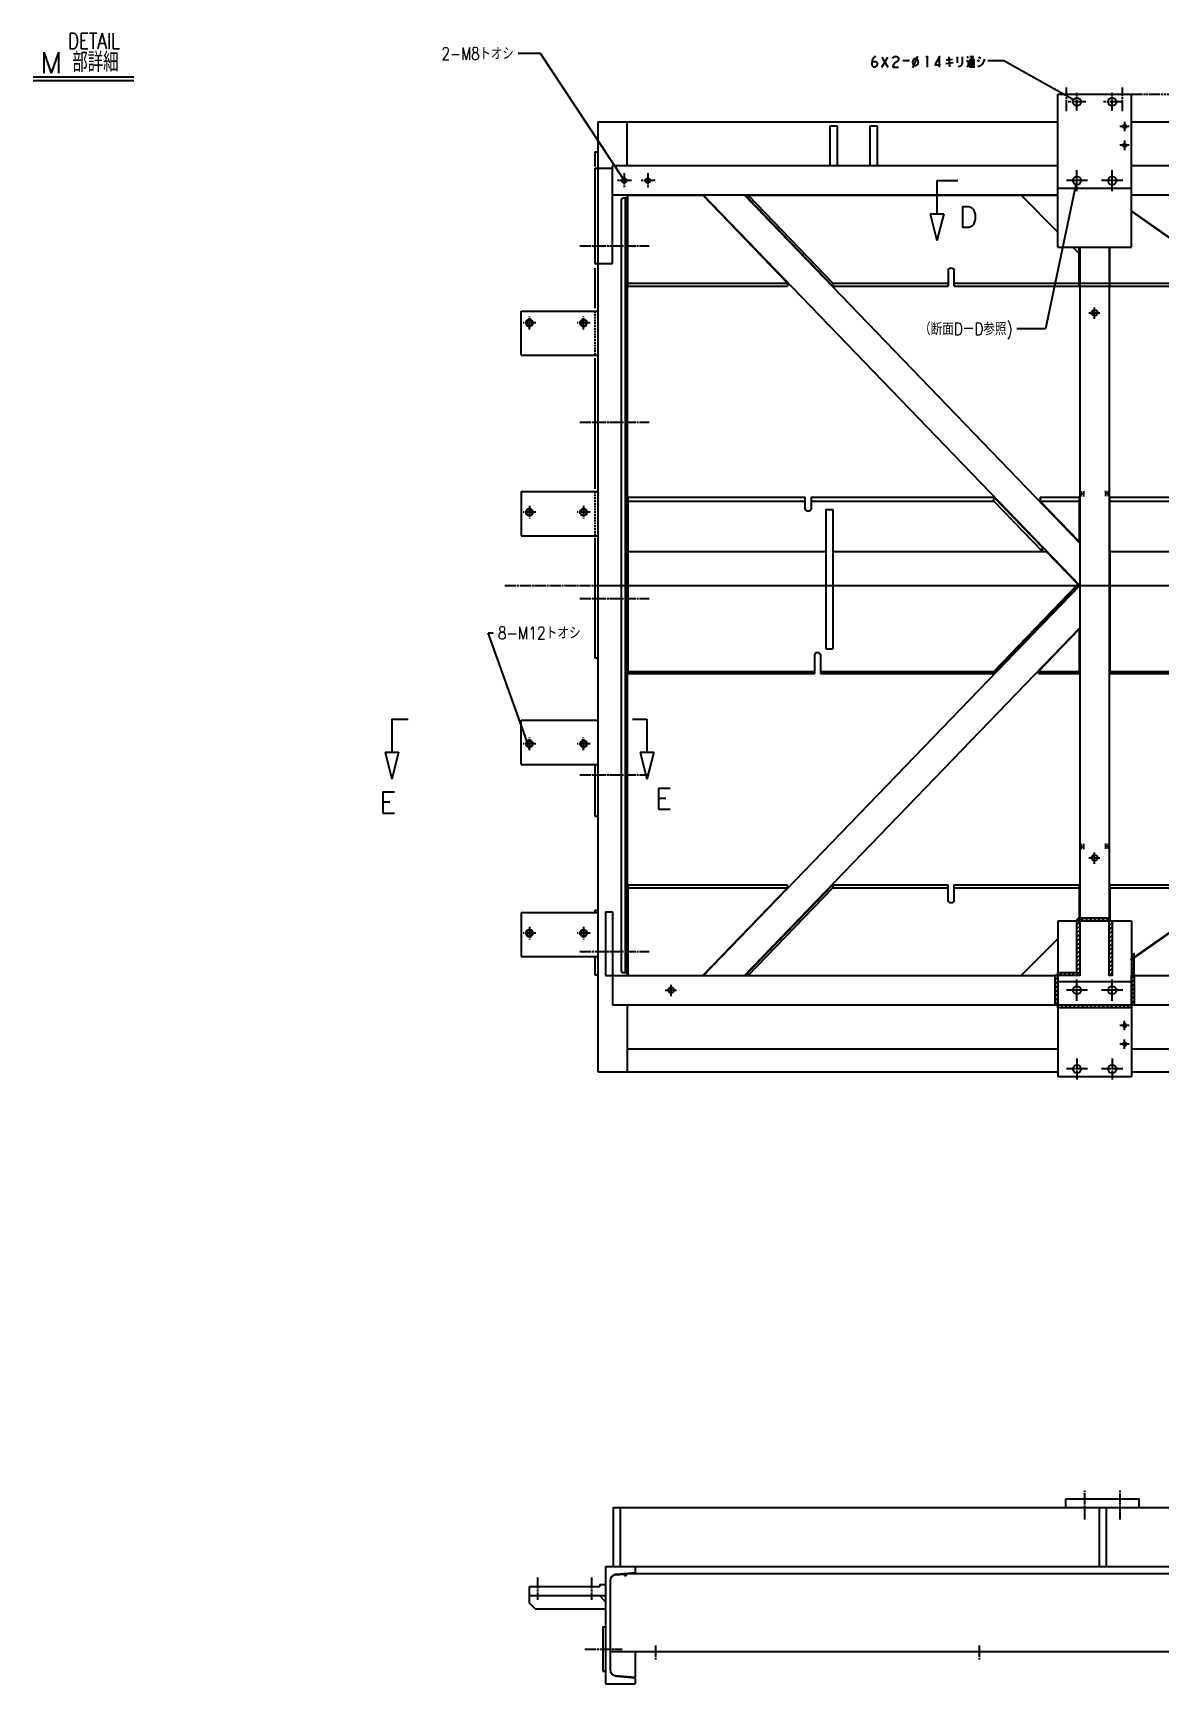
# Model space of a CAD drawing. Header units: inches. Extents: x -3309 to 2472, y -3154 to 2252.
# Drawn here: x -3102 to -1186, y -3149 to -340 of the extents above; entities that cross this region are included whole.
import ezdxf
from ezdxf.enums import TextEntityAlignment as Align

# ---------------------------------------------------------------- set-up
doc = ezdxf.new("R2010")
doc.units = ezdxf.units.IN
doc.header["$MEASUREMENT"] = 0
for name, pattern in [('CENTERLINE', [25.4, 19.05, -1.5875, 3.175, -1.5875]), ('DASHED', [4.7625, 3.175, -1.5875]), ('PHANTOM', [30.1625, 19.05, -1.5875, 3.175, -1.5875, 3.175, -1.5875]), ('SOLID', [0])]:
    doc.linetypes.add(name, pattern=pattern)
for name, color, linetype in [('0$C$L0$V_DRAWING', 7, 'SOLID'), ('0$C$L0$V_PV', 7, 'SOLID'), ('Layer11$C$L11$V_DRAWING', 52, 'SOLID'), ('Layer11$C$L11$V_PV', 52, 'SOLID'), ('Layer12$C$L12$V_PV', 52, 'SOLID'), ('Layer13$C$L13$V_PV', 52, 'SOLID'), ('Layer14$C$L14$V_PV', 52, 'SOLID'), ('Layer21$C$L21$V_DRAWING', 2, 'SOLID'), ('Layer21$C$L21$V_PV', 2, 'SOLID'), ('Layer8$C$L8$V_DRAWING', 40, 'SOLID'), ('Layer8$C$L8$V_PV', 40, 'SOLID'), ('Layer9$C$L9$V_PV', 254, 'SOLID')]:
    doc.layers.add(name, color=color, linetype=linetype)
doc.styles.add('CADRASTD', font='txt', dxfattribs={"bigfont": 'bigfont'})
doc.dimstyles.new('DIM3', dxfattribs={"dimtxt": 0.156, "dimasz": 2, "dimexe": 0, "dimexo": 0, "dimgap": 0.078, "dimtad": 3, "dimzin": 0, "dimdsep": 46, "dimtxsty": 'CADRASTD', "dimblk": 'CADRA_ARROW22_5OPEN', "dimblk1": 'CADRA_ARROW22_5OPEN', "dimblk2": 'CADRA_ARROW22_5OPEN', "dimcen": 0.09, "dimaunit": 1, "dimadec": 17154, "dimazin": 0, "dimtfac": 1, "dimtofl": 0, "dimtmove": 0, "dimatfit": 3, "dimldrblk": 'CADRA_ARROW22_5OPEN', "dimfxl": 1, "dimtolj": 1, "dimtzin": 0, "dimarcsym": 0})

# ---------------------------------------------------------------- blocks, each defined once
blk = doc.blocks.new('BLOCK16')
at = {"layer": '0$C$L0$V_DRAWING'}
for p in [(0, 0), (1, 0)]:
    blk.add_point(p, dxfattribs=at)
at = {"layer": 'Layer12$C$L12$V_PV', "linetype": 'DASHED'}
for p, q in [((0, 4), (12, 4)), ((12, 3), (19.6, 3)), ((12, 2.4), (19.6, 2.4)), ((0, -4), (12, -4)), ((12, -2.4), (19.6, -2.4)), ((12, -3), (19.6, -3))]:
    blk.add_line(p, q, dxfattribs=at)
at = {"layer": 'Layer13$C$L13$V_PV', "linetype": 'CENTERLINE'}
blk.add_line((0, 0), (19.6, 0), dxfattribs=at)
blk = doc.blocks.new('BLOCK15')
at = {"layer": '0$C$L0$V_DRAWING'}
for p in [(0, 0), (1, 0)]:
    blk.add_point(p, dxfattribs=at)
at = {"layer": 'Layer12$C$L12$V_PV', "linetype": 'DASHED'}
for p, q in [((-1045, 446.9), (-1037.4, 446.9)), ((-1045, 446.3), (-1037.4, 446.3)), ((-1045, 441.5), (-1037.4, 441.5)), ((-1045, 440.9), (-1037.4, 440.9)), ((-995, 446.9), (-1002.6, 446.9)), ((-995, 446.3), (-1002.6, 446.3)), ((-995, 441.5), (-1002.6, 441.5)), ((-995, 440.9), (-1002.6, 440.9)), ((485, 446.9), (477.4, 446.9)), ((485, 446.3), (477.4, 446.3)), ((485, 441.5), (477.4, 441.5)), ((485, 440.9), (477.4, 440.9)), ((-1045, -153.1), (-1037.4, -153.1)), ((-1045, -153.7), (-1037.4, -153.7)), ((-1045, -158.5), (-1037.4, -158.5)), ((-1045, -159.1), (-1037.4, -159.1)), ((-995, -153.1), (-1002.6, -153.1)), ((-995, -153.7), (-1002.6, -153.7)), ((-995, -158.5), (-1002.6, -158.5)), ((-995, -159.1), (-1002.6, -159.1)), ((485, -153.1), (477.4, -153.1)), ((485, -153.7), (477.4, -153.7)), ((485, -158.5), (477.4, -158.5)), ((485, -159.1), (477.4, -159.1))]:
    blk.add_line(p, q, dxfattribs=at)
at = {"layer": 'Layer13$C$L13$V_PV', "linetype": 'CENTERLINE'}
for p, q in [((-1045, 443.9), (-1037.4, 443.9)), ((-995, 443.9), (-1002.6, 443.9)), ((485, 443.9), (477.4, 443.9)), ((-1045, -156.1), (-1037.4, -156.1)), ((-995, -156.1), (-1002.6, -156.1)), ((485, -156.1), (477.4, -156.1))]:
    blk.add_line(p, q, dxfattribs=at)
at = {"layer": '0$C$L0$V_DRAWING'}
for p in [(-62, 443.9), (-62, -156.1)]:
    blk.add_blockref('BLOCK16', p, dxfattribs=at)
at = {"layer": '0$C$L0$V_DRAWING', "rotation": 180.0000000000004}
for p in [(12, 443.9), (12, -156.1)]:
    blk.add_blockref('BLOCK16', p, dxfattribs=at)
at = {"layer": '0$C$L0$V_DRAWING', "yscale": -1}
for p in [(423, 443.9), (423, -156.1)]:
    blk.add_blockref('BLOCK16', p, dxfattribs=at)
blk = doc.blocks.new('BLOCK26')
at = {"layer": '0$C$L0$V_DRAWING', "color": 2}
for p, q in [((544.9, 1199.3), (544.9, 1172.7)), ((554.9, 1172.7), (554.9, 1199.3)), ((318, 813.6), (318, 782.1)), ((328, 782.1), (328, 813.6)), ((302, 533.5), (302, 513.5)), ((312, 513.5), (312, 533.5)), ((545, 127.7), (545, 154.3)), ((555, 154.3), (555, 127.7))]:
    blk.add_line(p, q, dxfattribs=at)
for points in [[(302, 533.5), (302.1, 534.1), (302.4, 534.8), (302.8, 535.3), (303.5, 535.8), (304.2, 536.3), (305.1, 536.6), (306, 536.8), (307, 536.8)], [(307, 536.8), (308, 536.8), (308.9, 536.6), (309.8, 536.3), (310.5, 535.8), (311.2, 535.3), (311.6, 534.8), (311.9, 534.1), (312, 533.5)]]:
    blk.add_lwpolyline(points, dxfattribs=at)
for centre, radius, start, end in [((549.5, 1198.9), 4.63, 85.1503, 174.1449), ((550.3, 1198.9), 4.63, 5.8523, 94.8525), ((322.8, 782.4), 4.78, 183.0695, 272.7741), ((323.2, 782.4), 4.78, 267.2273, 356.9277), ((549.6, 128.1), 4.63, 185.8558, 274.848), ((550.4, 128.1), 4.63, 265.1491, 354.147)]:
    blk.add_arc(centre, radius, start, end, dxfattribs=at)
at = {"layer": '0$C$L0$V_DRAWING'}
blk.add_point((0, 0), dxfattribs=at)
blk.add_point((0, 0), dxfattribs=at)
blk = doc.blocks.new('BLOCK27')
at = {"layer": 'Layer13$C$L13$V_PV', "color": 52, "linetype": 'CENTERLINE'}
blk.add_line((-2348.6, 0), (839.6, 0), dxfattribs=at)
at = {"layer": 'Layer21$C$L21$V_DRAWING'}
for p, q in [((-2310, 655.5), (-2310, -655.5)), ((-2300, 658.5), (-2307, 658.5)), ((-2303.2, 658.5), (-2303.2, -658.5)), ((-2300, 663.5), (-2300, 143.3)), ((-2300, 658.5), (-2300, -658.5)), ((-2299, 663.5), (-2171.4, 663.5)), ((-2299, 509.2), (-2299, 663.5)), ((-2171.4, 663.5), (-2027.5, 514.3)), ((-2094.3, 663.5), (-2094.3, 658.5)), ((-2094.3, 663.5), (-1950.4, 514.3)), ((-2094.3, 663.5), (-1567.5, 663.5)), ((-2094.3, 658.5), (-1950.3, 509.2)), ((-1440.7, 634.7), (-1269.2, 514.3)), ((-1531, 509.2), (-1531, 575.5)), ((-1479, 509.2), (-1479, 575.5)), ((-2299, 514.3), (-2027.5, 514.3)), ((-2299, 509.2), (-2027.5, 509.2)), ((-2027.5, 514.3), (-2027.5, 509.2)), ((-1950.4, 514.3), (-1754, 514.3)), ((-1950.3, 509.2), (-1950.4, 514.3)), ((-1950.3, 509.2), (-1754, 509.2)), ((-1744, 514.3), (-883, 514.3)), ((-1744, 514.3), (-1531, 514.3)), ((-1744, 509.2), (-883, 509.2)), ((-1744, 509.2), (-1531, 509.2)), ((-1479, 514.3), (-1269.2, 514.3)), ((-1479, 509.2), (-1269.2, 509.2)), ((-2299, 150), (-1997, 150)), ((-2299, 150), (-2299, -150.1)), ((-2299, 143.3), (-1997, 143.3)), ((-1987, 150), (-1676.1, 150)), ((-1987, 143.3), (-1676.1, 143.3)), ((-1676.1, 143.3), (-1676.1, 150)), ((-1593.6, 64.5), (-1676.1, 150)), ((-1593.6, 57.8), (-1676.1, 143.3)), ((-1597.4, 150), (-1531, 150)), ((-1597.4, 150), (-1597.4, 143.3)), ((-1597.4, 143.3), (-1531, 143.3)), ((-1531, 74.5), (-1597.4, 143.3)), ((-1531, 150), (-1531, 74.5)), ((-1479, 150), (-1136, 150)), ((-1479, 57.8), (-1479, 150)), ((-1479, 143.3), (-1136, 143.3)), ((-1962, 128.9), (-1950, 128.9)), ((-1962, 128.9), (-1962, -108.1)), ((-1950, 128.9), (-1950, -108.1)), ((-2299, 57.8), (-1962, 57.8)), ((-1950, 57.8), (-1587.1, 57.8)), ((-1593.6, 57.8), (-1593.6, 64.5)), ((-1533.3, 1.9), (-1587.1, 57.8)), ((-1480, 57.8), (-1480, -150.1)), ((-1479, 57.8), (-1479, -150.1)), ((-1479, 57.8), (-1110, 57.8)), ((-1676.2, -146.2), (-1533.3, 1.9)), ((-1533.3, -1.9), (-1533.3, 1.9)), ((-1676.2, -150.1), (-1533.3, -1.9)), ((-1600.2, -146.2), (-1531, -74.5)), ((-1531, -74.5), (-1531, -150.1)), ((-1962, -108.1), (-1950, -108.1)), ((-2299, -146.2), (-1981, -146.2)), ((-2299, -150.1), (-1981, -150.1)), ((-1971, -146.2), (-1676.2, -146.2)), ((-1971, -150.1), (-1676.2, -150.1)), ((-1676.2, -146.2), (-1676.2, -150.1)), ((-1600.2, -146.2), (-1531, -146.2)), ((-1600.2, -150.1), (-1600.2, -146.2)), ((-1600.2, -150.1), (-1531, -150.1)), ((-1479, -146.2), (-1120.2, -146.2)), ((-1479, -150.1), (-1120.2, -150.1)), ((-2299, -509.2), (-2027.5, -509.2)), ((-2299, -509.2), (-2299, -663.5)), ((-2299, -514.3), (-2027.5, -514.3)), ((-2171.4, -663.5), (-2027.5, -514.3)), ((-2094.3, -658.5), (-1950.3, -509.2)), ((-2094.3, -663.5), (-1950.4, -514.3)), ((-2027.5, -514.3), (-2027.5, -509.2)), ((-1950.3, -509.2), (-1950.4, -514.3)), ((-1950.4, -514.3), (-1754.1, -514.3)), ((-1950.3, -509.2), (-1754.1, -509.2)), ((-1744.1, -509.2), (-1531, -509.2)), ((-1744.1, -514.3), (-1531, -514.3)), ((-1531, -509.2), (-1531, -570.5)), ((-1479, -509.2), (-1269.2, -509.2)), ((-1479, -509.2), (-1479, -570.5)), ((-1479, -514.3), (-1269.2, -514.3)), ((-1443.8, -636.8), (-1269.2, -514.3)), ((-2307, -658.5), (-2300, -658.5)), ((-2299, -663.5), (-2171.4, -663.5)), ((-2094.3, -663.5), (-2094.3, -658.5)), ((-2094.3, -663.5), (-1567.5, -663.5))]:
    blk.add_line(p, q, dxfattribs=at)
for centre, start, end in [((-2307, 655.5), 90, 180), ((-2307, -655.5), 180, 270)]:
    blk.add_arc(centre, 3, start, end, dxfattribs=at)
blk = doc.blocks.new('BLOCK34')
at = {"layer": '0$C$L0$V_DRAWING', "color": 4}
blk.add_point((0, 0), dxfattribs=at)
blk.add_point((0, 0), dxfattribs=at)
blk.add_point((0, 0), dxfattribs=at)
blk.add_point((0, 0), dxfattribs=at)
blk.add_point((0, 0), dxfattribs=at)
blk.add_point((0, 0), dxfattribs=at)
blk.add_point((0, 0), dxfattribs=at)
blk.add_point((0, 0), dxfattribs=at)
at = {"layer": 'Layer11$C$L11$V_DRAWING', "color": 4}
blk.add_circle((0, 0), 3, dxfattribs=at)
at = {"layer": 'Layer13$C$L13$V_PV', "color": 4, "linetype": 'CENTERLINE'}
for p, q in [((8, 0), (-8, 0)), ((0, 8), (0, -8))]:
    blk.add_line(p, q, dxfattribs=at)
at = {"layer": 'Layer21$C$L21$V_DRAWING', "color": 4}
blk.add_circle((0, 0), 2.4, dxfattribs=at)
blk = doc.blocks.new('BLOCK59')
at = {"layer": '0$C$L0$V_DRAWING'}
blk.add_point((0, 0), dxfattribs=at)
blk.add_point((0, 0), dxfattribs=at)
blk.add_point((0, 0), dxfattribs=at)
blk.add_point((0, 0), dxfattribs=at)
blk.add_point((0, 0), dxfattribs=at)
blk.add_point((0, 0), dxfattribs=at)
at = {"layer": 'Layer11$C$L11$V_DRAWING', "color": 52}
blk.add_circle((0, 0), 6, dxfattribs=at)
at = {"layer": 'Layer13$C$L13$V_PV', "color": 52, "linetype": 'CENTERLINE'}
for p, q in [((11, 0), (-11, 0)), ((0, 11), (0, -11))]:
    blk.add_line(p, q, dxfattribs=at)
at = {"layer": 'Layer21$C$L21$V_DRAWING'}
blk.add_circle((0, 0), 5.05, dxfattribs=at)
blk = doc.blocks.new('BLOCK60')
at = {"layer": '0$C$L0$V_DRAWING'}
blk.add_point((0, 0), dxfattribs=at)
blk.add_point((0, 0), dxfattribs=at)
blk.add_point((0, 0), dxfattribs=at)
blk.add_point((0, 0), dxfattribs=at)
blk.add_point((0, 0), dxfattribs=at)
blk.add_point((0, 0), dxfattribs=at)
blk.add_point((0, 0), dxfattribs=at)
blk.add_point((0, 0), dxfattribs=at)
at = {"layer": 'Layer11$C$L11$V_DRAWING', "color": 52}
blk.add_circle((0, 0), 4, dxfattribs=at)
at = {"layer": 'Layer13$C$L13$V_PV', "color": 52, "linetype": 'CENTERLINE'}
for p, q in [((12.5, 0), (-12.5, 0)), ((0, 12.5), (0, -12.5))]:
    blk.add_line(p, q, dxfattribs=at)
at = {"layer": 'Layer21$C$L21$V_DRAWING'}
blk.add_circle((0, 0), 3.4, dxfattribs=at)
blk = doc.blocks.new('CADRA_PFIG_SECTION_ARROW')
at = {"linetype": 'SOLID'}
blk.add_line((0, 0), (0.37, 0), dxfattribs=at)
blk = doc.blocks.new('CADRA_PFIG_SECTION_ARROWHEAD')
at = {"linetype": 'SOLID'}
for p, q in [((0, 0.075), (0.3, 0)), ((0, -0.075), (0, 0.075)), ((0, -0.075), (0.3, 0))]:
    blk.add_line(p, q, dxfattribs=at)
blk = doc.blocks.new('CADRA_ARROW22_5OPEN')
at = {"layer": 'Layer9$C$L9$V_PV', "color": 7}
for q in [(-1, 0.2), (-1, -0.2), (-1, 0)]:
    blk.add_line((0, 0), q, dxfattribs=at)
blk = doc.blocks.new('TAB171_SYM003')
at = {"layer": 'Layer11$C$L11$V_DRAWING'}
for p, q in [((0, 1), (28.61, 1)), ((0, 0), (28.61, 0))]:
    blk.add_line(p, q, dxfattribs=at)
at = {"layer": 'Layer8$C$L8$V_DRAWING', "style": 'CADRASTD'}
for s, height, width, p, p2 in [('DETAIL', 4.5, 0.571429, (9.89, 8.91), (24.67, 8.91)), ('部詳細', 5.5, 0.6763, (11.1, 2.41), (24.25, 2.41))]:
    blk.add_text(s, height=height, dxfattribs=dict(at, width=width)).set_placement(p, p2, align=Align.FIT)

msp = doc.modelspace()

# ---------------------------------------------------------------- linework, layer by layer
at = {"layer": 'Layer11$C$L11$V_PV'}
for p, q in [((-2239, -375.4), (-2276.8, -375.4)), ((-1451.4, -387.8), (-1478.3, -387.8)), ((-1380.2, -843.9), (-1428.8, -843.9)), ((-2328.3, -1360.8), (-2319.3, -1360.8)), ((-1326.8, -1857.1), (-1321.8, -1852.1)), ((-1320.1, -1850.5), (-1315.1, -1845.5)), ((-1313.1, -1850.5), (-1308.1, -1845.5)), ((-1306, -1850.5), (-1301, -1845.5)), ((-1298.9, -1850.5), (-1293.9, -1845.5)), ((-1291.9, -1850.5), (-1286.9, -1845.5)), ((-1284.8, -1850.5), (-1279.8, -1845.5)), ((-1277.7, -1850.5), (-1272.7, -1845.5)), ((-1271.8, -1851.6), (-1270.6, -1850.5)), ((-1326.8, -1864.2), (-1321.8, -1859.2)), ((-1326.8, -1871.2), (-1321.8, -1866.2)), ((-1326.8, -1878.3), (-1321.8, -1873.3)), ((-1326.8, -1885.4), (-1321.8, -1880.4)), ((-1271.8, -1858.7), (-1266.8, -1853.7)), ((-1271.8, -1865.7), (-1266.8, -1860.7)), ((-1271.8, -1872.8), (-1266.8, -1867.8)), ((-1271.8, -1879.9), (-1266.8, -1874.9)), ((-1326.8, -1892.4), (-1321.8, -1887.4)), ((-1326.8, -1899.5), (-1321.8, -1894.5)), ((-1326.8, -1906.6), (-1321.8, -1901.6)), ((-1326.8, -1913.7), (-1321.8, -1908.7)), ((-1271.8, -1886.9), (-1266.8, -1881.9)), ((-1271.8, -1894), (-1266.8, -1889)), ((-1271.8, -1901.1), (-1266.8, -1896.1)), ((-1271.8, -1908.2), (-1266.8, -1903.2)), ((-1234.3, -1913.1), (-1229.3, -1908.1)), ((-1328.3, -1943.5), (-1321.8, -1936.9)), ((-1326.8, -1920.7), (-1321.8, -1915.7)), ((-1326.8, -1927.8), (-1321.8, -1922.8)), ((-1326.8, -1934.9), (-1321.8, -1929.9)), ((-1271.8, -1915.2), (-1266.8, -1910.2)), ((-1271.8, -1922.3), (-1266.8, -1917.3)), ((-1271.8, -1929.4), (-1266.8, -1924.4)), ((-1271.8, -1936.4), (-1266.8, -1931.4)), ((-1234.3, -1920.2), (-1229.3, -1915.2)), ((-1234.3, -1927.2), (-1229.3, -1922.2)), ((-1234.3, -1934.3), (-1229.3, -1929.3)), ((-1234.3, -1941.4), (-1229.3, -1936.4)), ((-1364.3, -1944.1), (-1363.6, -1943.5)), ((-1364.3, -1951.2), (-1359.3, -1946.2)), ((-1364.3, -1958.2), (-1359.3, -1953.2)), ((-1364.3, -1965.3), (-1359.3, -1960.3)), ((-1359.3, -1939.1), (-1358.6, -1938.5)), ((-1356.6, -1943.5), (-1351.6, -1938.5)), ((-1349.5, -1943.5), (-1344.5, -1938.5)), ((-1342.4, -1943.5), (-1337.4, -1938.5)), ((-1335.4, -1943.5), (-1330.4, -1938.5)), ((-1271.7, -1943.5), (-1266.8, -1938.5)), ((-1234.3, -1948.4), (-1229.3, -1943.4)), ((-1234.3, -1955.5), (-1229.3, -1950.5)), ((-1234.3, -1962.6), (-1229.3, -1957.6)), ((-1234.3, -1969.7), (-1229.3, -1964.7)), ((-1364.3, -1972.4), (-1359.3, -1967.4)), ((-1364.3, -1979.4), (-1359.3, -1974.4)), ((-1364.3, -1986.5), (-1359.3, -1981.5)), ((-1364.2, -1993.5), (-1359.3, -1988.6)), ((-1359.3, -1995.7), (-1357.1, -1993.5)), ((-1355, -1998.5), (-1350, -1993.5)), ((-1347.9, -1998.5), (-1342.9, -1993.5)), ((-1340.9, -1998.5), (-1335.9, -1993.5)), ((-1333.8, -1998.5), (-1328.8, -1993.5)), ((-1326.7, -1998.5), (-1321.7, -1993.5)), ((-1319.7, -1998.5), (-1314.7, -1993.5)), ((-1312.6, -1998.5), (-1307.6, -1993.5)), ((-1305.5, -1998.5), (-1300.5, -1993.5)), ((-1298.4, -1998.5), (-1293.4, -1993.5)), ((-1291.4, -1998.5), (-1286.4, -1993.5)), ((-1284.3, -1998.5), (-1279.3, -1993.5)), ((-1277.2, -1998.5), (-1272.2, -1993.5)), ((-1270.2, -1998.5), (-1265.2, -1993.5)), ((-1263.1, -1998.5), (-1258.1, -1993.5)), ((-1256, -1998.5), (-1251, -1993.5)), ((-1248.9, -1998.5), (-1243.9, -1993.5)), ((-1241.9, -1998.5), (-1236.9, -1993.5)), ((-1234.3, -1976.7), (-1229.3, -1971.7)), ((-1234.3, -1983.8), (-1229.3, -1978.8)), ((-1234.3, -1990.9), (-1229.3, -1985.9)), ((-1229.8, -1993.5), (-1229.3, -1992.9)), ((-1234.8, -1998.5), (-1234.3, -1997.9))]:
    msp.add_line(p, q, dxfattribs=at)
for points in [[(-1326.8, -1850.5), (-1321.8, -1850.5), (-1321.8, -1943.5), (-1359.3, -1943.5), (-1359.3, -1938.5), (-1326.8, -1938.5)], [(-1271.8, -1845.5), (-1271.8, -1850.5), (-1321.8, -1850.5), (-1321.8, -1845.5)], [(-1271.8, -1850.5), (-1266.8, -1850.5), (-1266.8, -1943.5), (-1271.8, -1943.5)], [(-1234.3, -1910.6), (-1234.3, -1938.5), (-1234.3, -1943.5), (-1229.3, -1943.5), (-1229.3, -1906.2)], [(-1364.3, -1943.5), (-1364.3, -1993.5), (-1359.3, -1993.5), (-1359.3, -1943.5)], [(-1229.3, -1943.5), (-1229.3, -1993.5), (-1234.3, -1993.5), (-1234.3, -1943.5)], [(-1234.3, -1993.5), (-1234.3, -1998.5), (-1359.3, -1998.5), (-1359.3, -1993.5)]]:
    msp.add_lwpolyline(points, close=True, dxfattribs=at)
at = {"layer": 'Layer12$C$L12$V_PV', "linetype": 'DASHED'}
for p, q in [((-2146.8, -813.5), (-2146.8, -888.5)), ((-2146.8, -1120.5), (-2146.8, -1195.5))]:
    msp.add_line(p, q, dxfattribs=at)
at = {"layer": 'Layer13$C$L13$V_PV', "linetype": 'CENTERLINE'}
for p, q in [((-1344.3, -473.5), (-1344.3, -432.9)), ((-1326.8, -472.5), (-1326.8, -442.5)), ((-1266.8, -472.5), (-1266.8, -442.5)), ((-1249.3, -473.5), (-1249.3, -432.9)), ((-1311.8, -457.5), (-1341.8, -457.5)), ((-1251.8, -457.5), (-1281.8, -457.5)), ((-1326.8, -609.5), (-1326.8, -573.5)), ((-1266.8, -609.5), (-1266.8, -573.5)), ((-1308.8, -591.5), (-1344.8, -591.5)), ((-1248.8, -591.5), (-1284.8, -591.5)), ((-2172.3, -702.5), (-2054.5, -702.5)), ((-1296.8, -826.5), (-1296.8, -806.5)), ((-1306.8, -816.5), (-1286.8, -816.5)), ((-2172.3, -1002.5), (-2054.5, -1002.5)), ((-2299.8, -1280), (1111.8, -1280)), ((-2172.3, -1302.5), (-2054.5, -1302.5)), ((-2172.3, -1602.5), (-2054.5, -1602.5)), ((-1296.8, -1753.5), (-1296.8, -1733.5)), ((-1306.8, -1743.5), (-1286.8, -1743.5)), ((-2172.3, -1902.5), (-2054.5, -1902.5)), ((-2016.8, -1978.5), (-2016.8, -1958.5)), ((-1326.8, -1986.5), (-1326.8, -1950.5)), ((-1266.8, -1986.5), (-1266.8, -1950.5)), ((-2026.8, -1968.5), (-2006.8, -1968.5)), ((-1308.8, -1968.5), (-1344.8, -1968.5)), ((-1248.8, -1968.5), (-1284.8, -1968.5)), ((-1308.8, -2102.5), (-1344.8, -2102.5)), ((-1326.8, -2084.5), (-1326.8, -2120.5)), ((-1248.8, -2102.5), (-1284.8, -2102.5)), ((-1266.8, -2084.5), (-1266.8, -2120.5)), ((-1313.3, -2868.6), (-1313.3, -2818.1)), ((-1253.3, -2868.6), (-1253.3, -2818.1)), ((-2244.3, -2967.4), (-2244.3, -3005.3)), ((-2152.3, -2967.4), (-2152.3, -3005.3)), ((-2043.3, -3083.4), (-2043.3, -3108.4)), ((-1493.3, -3083.4), (-1493.3, -3108.4)), ((-2163.8, -3089.6), (-2100.1, -3089.6))]:
    msp.add_line(p, q, dxfattribs=at)
at = {"layer": 'Layer14$C$L14$V_PV', "linetype": 'PHANTOM'}
msp.add_line((-1234.3, -444.5), (-364.3, -444.5), dxfattribs=at)
at = {"layer": 'Layer21$C$L21$V_PV'}
for p, q in [((-1359.3, -444.5), (-1234.3, -444.5)), ((-1359.3, -704.5), (-1359.3, -444.5)), ((-1234.3, -704.5), (-1234.3, -444.5)), ((-2141.8, -491.5), (-2141.8, -2107.5)), ((-2141.8, -491.5), (-1359.3, -491.5)), ((-2091.8, -566.5), (-2091.8, -491.5)), ((-1746.8, -498.5), (-1734.8, -498.5)), ((-1746.8, -498.5), (-1746.8, -566.5)), ((-1734.8, -498.5), (-1734.8, -566.5)), ((-1678.8, -498.5), (-1666.8, -498.5)), ((-1678.8, -498.5), (-1678.8, -566.5)), ((-1666.8, -498.5), (-1666.8, -566.4)), ((-1234.3, -491.5), (-364.3, -491.5)), ((-2146.8, -542.5), (-2146.8, -567.7)), ((-2146.8, -542.5), (-2141.8, -542.5)), ((-2146.8, -570.5), (-2116.8, -570.5)), ((-2146.8, -570.5), (-2146.8, -732.5)), ((-1359.3, -566.5), (-2116.8, -566.5)), ((-2116.8, -732.5), (-2116.8, -566.5)), ((-364.3, -566.5), (-1234.3, -566.5)), ((-1359.3, -616.5), (-2116.8, -616.5)), ((-2091.8, -616.5), (-2091.8, -1136.7)), ((-1321.8, -1280), (-1961.8, -616.5)), ((-1321.8, -1208), (-1892.3, -616.5)), ((-1564.8, -591.5), (-1529.3, -591.5)), ((-1359.3, -679), (-1421.8, -616.5)), ((-1359.3, -604.5), (-1234.3, -604.5)), ((-364.3, -616.5), (-1234.3, -616.5)), ((-326.8, -1280), (-1234.3, -642.8)), ((-1359.3, -704.5), (-1234.3, -704.5)), ((-1321.8, -716.5), (-1333.8, -704.5)), ((-1321.8, -704.5), (-1321.8, -1850.5)), ((-1271.8, -704.5), (-1271.8, -1850.5)), ((-2146.8, -732.5), (-2116.8, -732.5)), ((-2146.8, -740.4), (-2146.8, -808.5)), ((-2271.8, -888.5), (-2271.8, -813.5)), ((-2271.8, -813.5), (-2141.8, -813.5)), ((-2271.8, -888.5), (-2141.8, -888.5)), ((-2146.8, -893.5), (-2146.8, -1116)), ((-2271.8, -1120.5), (-2271.8, -1195.5)), ((-2271.8, -1120.5), (-2141.8, -1120.5)), ((-2271.8, -1195.5), (-2141.8, -1195.5)), ((-2146.8, -1199.4), (-2146.8, -1403.5)), ((-1961.8, -1943.5), (-1321.8, -1280)), ((-1234.3, -1917.1), (-326.8, -1280)), ((-1892.3, -1943.5), (-1321.8, -1352)), ((-2146.8, -1403.5), (-2141.8, -1403.5)), ((-2091.8, -1426.8), (-2091.8, -1943.5)), ((-2492, -1507.5), (-2464.3, -1507.5)), ((-2271.8, -1509.5), (-2141.8, -1509.5)), ((-2271.8, -1584.5), (-2271.8, -1509.5)), ((-2082.7, -1507.5), (-2058, -1507.5)), ((-2271.8, -1584.5), (-2141.8, -1584.5)), ((-2146.8, -1584.5), (-2146.8, -1672.5)), ((-2146.8, -1672.5), (-2141.8, -1672.5)), ((-2271.8, -1836.5), (-2141.8, -1836.5)), ((-2271.8, -1836.5), (-2271.8, -1911.5)), ((-2146.8, -1832.5), (-2141.8, -1832.5)), ((-2146.8, -1832.5), (-2146.8, -1836.5)), ((-2128.8, -1835.5), (-2116.8, -1835.5)), ((-2128.8, -1835.5), (-2128.8, -1943.5)), ((-2116.8, -1835.5), (-2116.8, -1993.5)), ((-1359.3, -1850.5), (-1234.3, -1850.5)), ((-1359.3, -1850.5), (-1359.3, -2115.5)), ((-1328.8, -1850.5), (-1321.8, -1843.5)), ((-1234.3, -1850.5), (-1234.3, -2115.5)), ((-1421.8, -1943.5), (-1359.3, -1881)), ((-2271.8, -1911.5), (-2141.8, -1911.5)), ((-2146.8, -1911.5), (-2146.8, -1942.5)), ((-2146.8, -1942.5), (-2141.8, -1942.5)), ((-2128.8, -1943.5), (-2116.8, -1943.5)), ((-2116.8, -1943.5), (-1359.3, -1943.5)), ((-1359.3, -1953.5), (-1234.3, -1953.5)), ((-1234.3, -1943.5), (-364.3, -1943.5)), ((-2116.8, -1993.5), (-1359.3, -1993.5)), ((-2091.8, -1993.5), (-2091.8, -2107.5)), ((-1234.3, -1993.5), (-364.3, -1993.5)), ((-2091.8, -2068.5), (-1359.3, -2068.5)), ((-1234.3, -2068.5), (-364.3, -2068.5)), ((-2141.8, -2107.5), (-1359.3, -2107.5)), ((-1359.3, -2115.5), (-1234.3, -2115.5)), ((-1234.3, -2107.5), (-364.3, -2107.5)), ((-1345.8, -2848.6), (-1345.8, -2833.6)), ((-1345.8, -2833.6), (-1220.8, -2833.6)), ((-1220.8, -2848.6), (-1220.8, -2833.6)), ((-2115.3, -2848.6), (1063.7, -2848.6)), ((-2115.3, -2848.6), (-2115.3, -2948.6)), ((-2103.3, -2848.6), (-2103.3, -2948.6)), ((-1289.3, -2848.6), (-1289.3, -2948.6)), ((-1277.3, -2848.6), (-1277.3, -2948.6)), ((-2128.3, -2948.6), (1071.7, -2948.6)), ((-2128.3, -2948.6), (-2128.3, -3148.6)), ((-2120.8, -2972.9), (-2120.8, -3124.3)), ((-2111.6, -2963), (-2096.3, -2961.6)), ((-2109.8, -2961.8), (-2078.3, -2959)), ((-2096.3, -2961.6), (-2096.3, -2963.8)), ((-2096.3, -2963.8), (-2093.3, -2963.8)), ((-2093.3, -2960.6), (1039.4, -2960.6)), ((-2093.3, -2960.6), (-2093.3, -2963.8)), ((-2078.3, -2948.6), (-2078.3, -2960.6)), ((-2258.3, -2982.6), (-2258.3, -3010.6)), ((-2258.3, -2982.6), (-2138.3, -2982.6)), ((-2128.3, -2998.6), (-2258.3, -2998.6)), ((-2138.3, -2979.6), (-2128.3, -2979.6)), ((-2138.3, -2979.6), (-2138.3, -2982.6)), ((-2128.3, -3008.6), (-2138.3, -2998.6)), ((-2248.3, -3020.6), (-2258.3, -3010.6)), ((-2248.3, -3020.6), (-2128.3, -3020.6)), ((-2133.3, -3051.6), (-2128.3, -3051.6)), ((-2133.3, -3051.6), (-2133.3, -3126.6)), ((-2120.8, -3093.6), (1064.2, -3093.6)), ((-2078.3, -3093.6), (-2078.3, -3137.1)), ((-2133.3, -3126.6), (-2128.3, -3126.6)), ((-2111.6, -3134.2), (-2078.2, -3137.1)), ((-2109.8, -3135.4), (-2078.3, -3138.1)), ((-2078.3, -3138.1), (-2078.3, -3148.6)), ((-2128.3, -3148.6), (-2078.3, -3148.6))]:
    msp.add_line(p, q, dxfattribs=at)
for centre, radius in [((-1326.8, -457.5), 7), ((-1266.8, -457.5), 7), ((-1326.8, -591.5), 7), ((-1266.8, -591.5), 7), ((-1296.8, -816.5), 5), ((-1296.8, -1743.5), 5), ((-2016.8, -1968.5), 5), ((-1326.8, -1968.5), 7), ((-1266.8, -1968.5), 7), ((-1326.8, -2102.5), 7), ((-1266.8, -2102.5), 7)]:
    msp.add_circle(centre, radius, dxfattribs=at)
for centre, radius, start, end in [((-2108.8, -2973.8), 12, 95, 180), ((-2110.8, -2972.9), 10, 95, 180), ((-2108.8, -3123.4), 12, 180, 265), ((-2110.8, -3124.3), 10, 180, 265)]:
    msp.add_arc(centre, radius, start, end, dxfattribs=at)
at = {"layer": 'Layer8$C$L8$V_PV'}
for p, q in [((-1658.6, -381.3), (-1648.6, -398.3)), ((-1658.6, -398.3), (-1648.6, -381.3)), ((-1622.8, -387.1), (-1611.7, -387.1)), ((-1605.8, -399.8), (-1597.3, -379.9)), ((-1581.5, -380.1), (-1583.6, -382.3)), ((-1581.5, -380.1), (-1581.5, -398.6)), ((-1549.6, -392.1), (-1537.4, -390.5)), ((-1549.1, -386.1), (-1538.4, -384.7)), ((-1542.9, -398.2), (-1544.3, -380.9)), ((-1530.1, -391), (-1530.1, -381.1)), ((-1522.2, -393.7), (-1521.8, -392.7)), ((-1521.8, -392.7), (-1521.5, -391.6)), ((-1521.5, -391.6), (-1521.4, -391.2)), ((-1521.4, -391.2), (-1521.3, -388)), ((-1521.3, -388), (-1521.3, -381)), ((-1514.6, -387.6), (-1511.6, -387.6)), ((-1512.6, -381.5), (-1513.3, -380.6)), ((-1511.6, -383.4), (-1512.6, -381.5)), ((-1511.6, -387.6), (-1511.6, -394.8)), ((-1508.8, -380.4), (-1502.5, -380.4)), ((-1508.7, -385.3), (-1508.7, -396.1)), ((-1501.8, -385.3), (-1508.7, -385.3)), ((-1508.7, -388.5), (-1501.8, -388.5)), ((-1508.7, -391.8), (-1501.8, -391.8)), ((-1506.7, -382.5), (-1504.9, -385.3)), ((-1505.8, -383.8), (-1505, -383.5)), ((-1505.4, -385.3), (-1505.4, -396.1)), ((-1505, -383.5), (-1504.3, -383)), ((-1504.3, -383), (-1503.6, -382.5)), ((-1503.6, -382.5), (-1503.1, -381.6)), ((-1503.1, -381.6), (-1502.6, -380.7)), ((-1502.6, -380.7), (-1502.5, -380.4)), ((-1501.8, -394.8), (-1501.8, -385.3)), ((-1495.4, -387.1), (-1495.9, -386.9)), ((-1492.4, -389.2), (-1495.4, -387.1)), ((-1493.3, -382), (-1493.9, -381.7)), ((-1490.4, -384.1), (-1493.3, -382)), ((-1487.8, -393.3), (-1486.3, -391.3)), ((-1486.3, -391.3), (-1485.1, -389.1)), ((-1485.1, -389.1), (-1484.2, -386.6)), ((-1484.2, -386.6), (-1483.8, -385)), ((-1639.9, -398.3), (-1630.4, -398.3)), ((-1568.3, -394.6), (-1558.7, -394.6)), ((-1528.7, -397.6), (-1524.9, -396.5)), ((-1524.9, -396.5), (-1524.2, -396.1)), ((-1524.2, -396.1), (-1523.4, -395.4)), ((-1523.4, -395.4), (-1522.7, -394.7)), ((-1522.7, -394.7), (-1522.2, -393.7)), ((-1511.5, -395.8), (-1514.7, -398.2)), ((-1511.6, -394.8), (-1511.6, -395.1)), ((-1511.6, -395.1), (-1511.6, -395.5)), ((-1511.6, -395.5), (-1511.4, -395.8)), ((-1511.4, -395.8), (-1511.3, -396.1)), ((-1511.3, -396.1), (-1510.7, -396.9)), ((-1510.7, -396.9), (-1510.3, -397.3)), ((-1510.3, -397.3), (-1509.7, -397.7)), ((-1509.7, -397.7), (-1509.3, -397.9)), ((-1509.3, -397.9), (-1508.6, -398)), ((-1508.6, -398), (-1508.3, -398)), ((-1508.3, -398), (-1500.5, -397.8)), ((-1503.2, -395.8), (-1502.2, -395.8)), ((-1502.2, -395.8), (-1502.1, -395.7)), ((-1502.1, -395.7), (-1502, -395.6)), ((-1502, -395.6), (-1501.9, -395.5)), ((-1501.9, -395.5), (-1501.8, -395.4)), ((-1501.8, -394.9), (-1501.8, -394.8)), ((-1501.8, -395), (-1501.8, -394.9)), ((-1501.8, -395.2), (-1501.8, -395)), ((-1501.8, -395.4), (-1501.8, -395.2)), ((-1495.5, -397), (-1493.4, -396.8)), ((-1493.4, -396.8), (-1491.4, -396.1)), ((-1491.4, -396.1), (-1489.5, -394.9)), ((-1489.5, -394.9), (-1487.8, -393.3))]:
    msp.add_line(p, q, dxfattribs=at)
for points in [[(-1669, -380.4), (-1670.7, -381), (-1672.1, -381.9), (-1673.2, -383.1), (-1674.1, -384.7), (-1674.8, -386.5), (-1675.3, -388.5), (-1675.5, -390.9), (-1675.6, -393.5)], [(-1675.6, -393.5), (-1675.2, -391.4), (-1674.2, -389.9), (-1672.7, -389.1), (-1670.9, -388.8), (-1669.2, -389.1), (-1667.7, -389.9), (-1666.6, -391.4), (-1666.2, -393.5)], [(-1639.9, -384.1), (-1639.5, -382.4), (-1638.4, -381.2), (-1636.9, -380.4), (-1635.1, -380.2), (-1633.4, -380.4), (-1631.9, -381.2), (-1630.8, -382.4), (-1630.4, -384.1)], [(-1636.1, -391.2), (-1636.8, -391.8), (-1637.5, -392.5), (-1638.1, -393.4), (-1638.7, -394.3), (-1639.2, -395.3), (-1639.6, -396.4), (-1639.8, -397.4), (-1639.9, -398.3)], [(-1630.4, -384.1), (-1630.5, -385.4), (-1630.9, -386.6), (-1631.4, -387.6), (-1632.2, -388.6), (-1633, -389.4), (-1634, -390.1), (-1635, -390.7), (-1636.1, -391.2)], [(-1601.6, -383.6), (-1603.6, -384.2), (-1605, -385.6), (-1605.9, -387.6), (-1606.2, -389.9), (-1605.9, -392.2), (-1605, -394.2), (-1603.6, -395.6), (-1601.6, -396.1)], [(-1601.6, -383.6), (-1599.5, -384.2), (-1598.1, -385.6), (-1597.2, -387.6), (-1597, -389.9), (-1597.2, -392.2), (-1598.1, -394.2), (-1599.5, -395.6), (-1601.6, -396.1)], [(-1560.7, -398.3), (-1560.7, -380.5), (-1568.3, -394.6)], [(-1675.6, -393.5), (-1675.2, -395.6), (-1674.2, -397.1), (-1672.7, -398), (-1670.9, -398.3), (-1669.2, -398), (-1667.7, -397.1), (-1666.6, -395.6), (-1666.2, -393.5)]]:
    msp.add_lwpolyline(points, dxfattribs=at)

# ---------------------------------------------------------------- block references
at = {"layer": '0$C$L0$V_PV', "xscale": 6.000000953674316, "yscale": 6.000000953674316, "zscale": 6.000000953674316}
msp.add_blockref('TAB171_SYM003', (-3102, -421), dxfattribs=at)
at = {"layer": '0$C$L0$V_PV'}
for name, p in [('BLOCK34', (-1245.8, -499.5)), ('BLOCK34', (-1245.8, -531.5)), ('BLOCK60', (-2096.8, -591.5)), ('BLOCK60', (-2056.8, -591.5)), ('BLOCK27', (208.2, -1280)), ('BLOCK59', (-2257.8, -1155.5)), ('BLOCK59', (-2165.8, -1155.5)), ('BLOCK59', (-2257.8, -1871.5)), ('BLOCK59', (-2165.8, -1871.5))]:
    msp.add_blockref(name, p, dxfattribs=at)
at = {"layer": '0$C$L0$V_PV', "yscale": -1}
for name, p in [('BLOCK26', (-2090.8, -616.5)), ('BLOCK59', (-2257.8, -833.5)), ('BLOCK59', (-2165.8, -833.5)), ('BLOCK15', (-276.8, -1280)), ('BLOCK59', (-2257.8, -1549.5)), ('BLOCK59', (-2165.8, -1549.5)), ('BLOCK34', (-1245.8, -2028.5)), ('BLOCK34', (-1245.8, -2060.5))]:
    msp.add_blockref(name, p, dxfattribs=at)
at = {"layer": 'Layer8$C$L8$V_PV', "xscale": 152.4000363350001, "yscale": 152.4000363350001, "zscale": 152.4000363350001, "rotation": 270.0000000000006}
for name, p in [('CADRA_PFIG_SECTION_ARROW', (-1564.8, -591.5)), ('CADRA_PFIG_SECTION_ARROWHEAD', (-1564.8, -647.9)), ('CADRA_PFIG_SECTION_ARROW', (-2492, -1507.5)), ('CADRA_PFIG_SECTION_ARROW', (-2058, -1507.5)), ('CADRA_PFIG_SECTION_ARROWHEAD', (-2492, -1563.9)), ('CADRA_PFIG_SECTION_ARROWHEAD', (-2058, -1563.9))]:
    msp.add_blockref(name, p, dxfattribs=at)

# ---------------------------------------------------------------- texts
at = {"layer": 'Layer8$C$L8$V_PV', "style": 'CADRASTD', "width": 0.676298}
for s, p, p2 in [('2-M8トオシ', (-2407.4, -385.9), (-2284.6, -385.9)), ('（断面DーD参照)', (-1595.2, -854.4), (-1436.5, -854.4)), ('8-M12トオシ', (-2311.5, -1371.3), (-2170.7, -1371.3))]:
    msp.add_text(s, height=21, dxfattribs=at).set_placement(p, p2, align=Align.FIT)
at = {"layer": 'Layer8$C$L8$V_PV', "char_height": 36, "attachment_point": 7, "line_spacing_factor": 0.9, "style": 'CADRASTD'}
for s, insert, width in [('M', (-3089.8, -408.8), 51.441), ('D', (-1527.6, -671.3), 44.961), ('E', (-2044.5, -1660.9), 40.641), ('E', (-2513.5, -1667.2), 40.641)]:
    msp.add_mtext(s, dxfattribs=dict(at, insert=insert, width=width))

# ---------------------------------------------------------------- leaders
for points in [[(-2099.2, -587.2), (-2239, -375.4)], [(-1332.9, -454.1), (-1451.4, -387.8)], [(-1328.6, -598.2), (-1380.2, -843.9)], [(-2262.2, -1544.5), (-2328.3, -1360.8)]]:
    msp.add_leader(points, dimstyle='DIM3')

doc.saveas('drawing.dxf')
